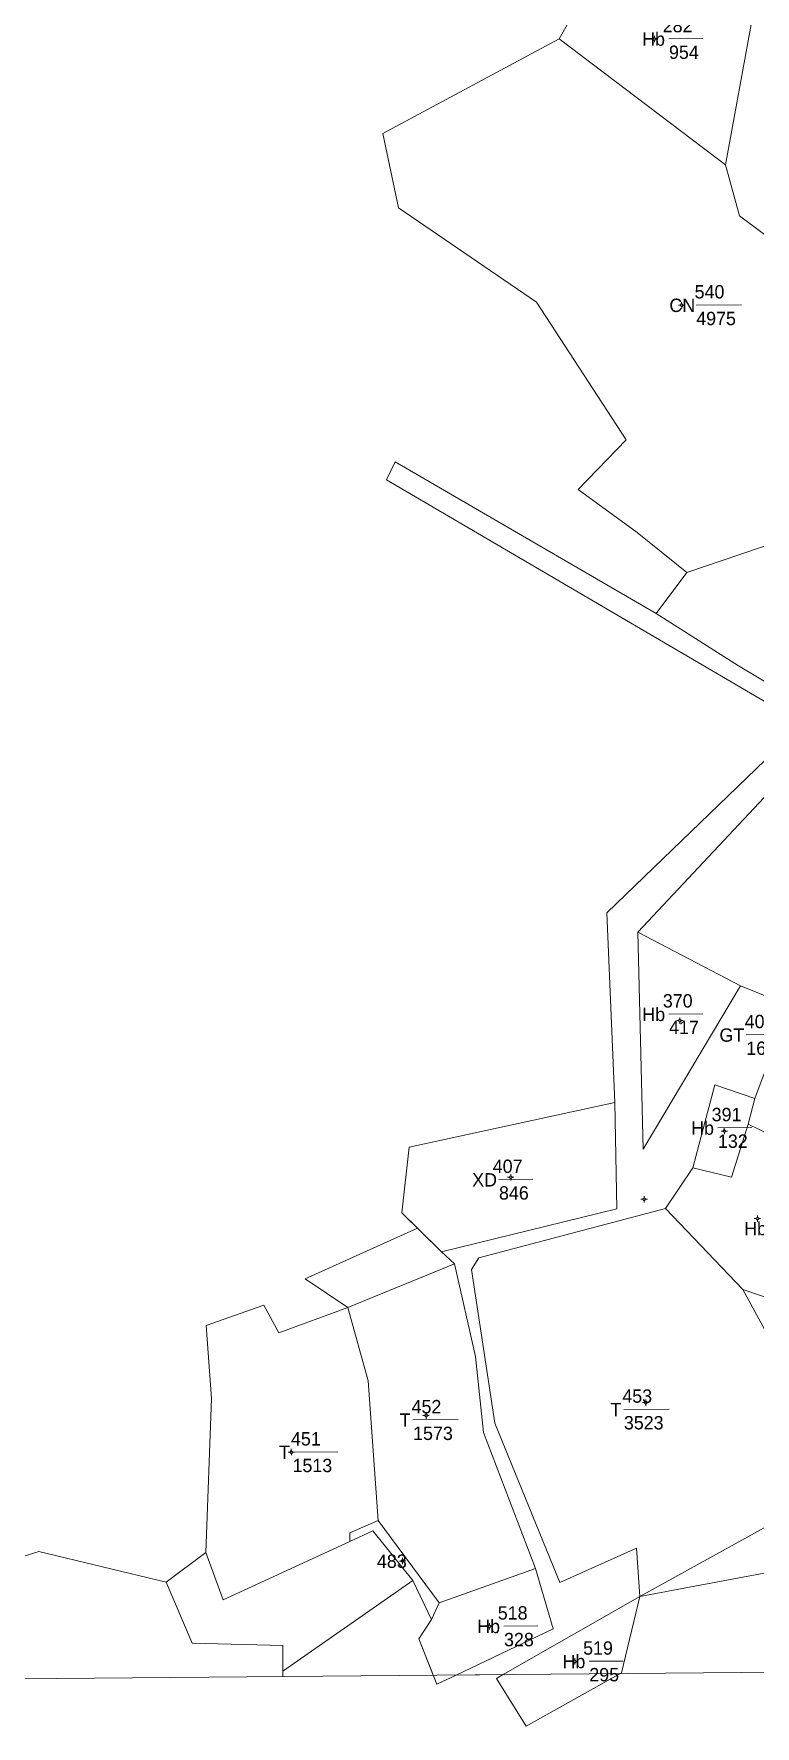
# Model space of a CAD drawing. Header units: metres. Extents: x 550490 to 551626, y 1839168 to 1840631.
# Drawn here: x 551199.2 to 551339.7, y 1839486.9 to 1839816.5 of the extents above; entities that cross this region are included whole.
import ezdxf
from ezdxf.enums import TextEntityAlignment as Align

# ---------------------------------------------------------------- set-up
doc = ezdxf.new("R2010")
doc.units = ezdxf.units.M
doc.header["$MEASUREMENT"] = 0
for name, color, linetype, lineweight in [('Level 10', 7, 'Continuous', 0), ('Level 11', 7, 'Continuous', 0), ('Level 13', 7, 'Continuous', 0), ('Level 22', 7, 'Continuous', 0)]:
    doc.layers.add(name, color=color, linetype=linetype, lineweight=lineweight)
doc.styles.add('Style-FmSimple', font='FmSimple.shx')

# ---------------------------------------------------------------- blocks, each defined once
blk = doc.blocks.new('CENTRD')
at = {"layer": 'Level 11', "linetype": 'Continuous', "lineweight": 0}
h = blk.add_hatch(color=1, dxfattribs=at)
edge = h.paths.add_edge_path()
edge.add_arc((0.2, 0.2), 1.5, 0, 360)
at = {"layer": 'Level 11', "color": 1, "linetype": 'Continuous', "lineweight": 0}
for p, q in [((0, 6.2), (-6.2, 0)), ((0, 12.4), (0, 6.2)), ((6.2, 0.2), (0, 6.2)), ((0.2, -6.2), (6.2, 0.2)), ((12.4, 0.2), (6.2, 0.2)), ((-6.2, 0), (-12.4, 0)), ((-6.2, 0), (0.2, -6.2)), ((0.2, -6.2), (0.2, -12.4))]:
    blk.add_line(p, q, dxfattribs=at)
blk = doc.blocks.new('N_THUA_258')
at = {"layer": 'Level 13', "color": 3, "linetype": 'Continuous', "lineweight": 0}
blk.add_line((356226.56, 1839715.44), (356233.19, 1839715.5), dxfattribs=at)
at = {"layer": 'Level 13', "color": 3, "linetype": 'Continuous', "lineweight": 0, "style": 'Style-FmSimple'}
for s, p in [('282', (356225.38, 1839718.02999)), ('Hb', (356221.37, 1839715.39999)), ('954', (356226.6, 1839712.83999))]:
    blk.add_text(s, height=2.59998, dxfattribs=at).set_placement(p, align=Align.MIDDLE_LEFT)
blk = doc.blocks.new('N_THUA_277')
at = {"layer": 'Level 13', "color": 3, "linetype": 'Continuous', "lineweight": 0}
blk.add_line((356231.86, 1839663.58), (356240.7, 1839663.66), dxfattribs=at)
at = {"layer": 'Level 13', "color": 3, "linetype": 'Continuous', "lineweight": 0, "style": 'Style-FmSimple'}
for s, p in [('540', (356231.59, 1839666.17999)), ('CN', (356226.68, 1839663.53999)), ('4975', (356231.9, 1839660.97999))]:
    blk.add_text(s, height=2.59998, dxfattribs=at).set_placement(p, align=Align.MIDDLE_LEFT)
blk = doc.blocks.new('N_THUA_384')
at = {"layer": 'Level 13', "color": 3, "linetype": 'Continuous', "lineweight": 0}
blk.add_line((356224.31, 1839489.64), (356233.15, 1839489.72), dxfattribs=at)
at = {"layer": 'Level 13', "color": 3, "linetype": 'Continuous', "lineweight": 0, "style": 'Style-FmSimple'}
for s, p in [('408', (356224.04, 1839492.23999)), ('GT', (356219.13, 1839489.59999)), ('1667', (356224.35, 1839487.03999))]:
    blk.add_text(s, height=2.59998, dxfattribs=at).set_placement(p, align=Align.MIDDLE_LEFT)
blk = doc.blocks.new('N_THUA_410')
at = {"layer": 'Level 13', "color": 3, "linetype": 'Continuous', "lineweight": 0}
blk.add_line((356231.5, 1839524.19), (356238.13, 1839524.25), dxfattribs=at)
at = {"layer": 'Level 13', "color": 3, "linetype": 'Continuous', "lineweight": 0, "style": 'Style-FmSimple'}
for s, p in [('370', (356230.32, 1839526.77999)), ('Hb', (356226.32, 1839524.13999)), ('417', (356231.54, 1839521.58999))]:
    blk.add_text(s, height=2.59998, dxfattribs=at).set_placement(p, align=Align.MIDDLE_LEFT)
blk = doc.blocks.new('N_THUA_427')
at = {"layer": 'Level 13', "color": 3, "linetype": 'Continuous', "lineweight": 0}
blk.add_line((356246.63, 1839485.65), (356253.26, 1839485.71), dxfattribs=at)
at = {"layer": 'Level 13', "color": 3, "linetype": 'Continuous', "lineweight": 0, "style": 'Style-FmSimple'}
for s, p in [('428', (356245.45, 1839488.23999)), ('Hb', (356241.45, 1839485.60999)), ('863', (356246.67, 1839483.04999))]:
    blk.add_text(s, height=2.59998, dxfattribs=at).set_placement(p, align=Align.MIDDLE_LEFT)
blk = doc.blocks.new('N_THUA_431')
at = {"layer": 'Level 13', "color": 3, "linetype": 'Continuous', "lineweight": 0}
blk.add_line((356240.16, 1839502.68), (356246.79, 1839502.73), dxfattribs=at)
at = {"layer": 'Level 13', "color": 3, "linetype": 'Continuous', "lineweight": 0, "style": 'Style-FmSimple'}
for s, p in [('391', (356238.98, 1839505.26999)), ('Hb', (356234.98, 1839502.62999)), ('132', (356240.2, 1839500.07999))]:
    blk.add_text(s, height=2.59998, dxfattribs=at).set_placement(p, align=Align.MIDDLE_LEFT)
blk = doc.blocks.new('N_THUA_438')
at = {"layer": 'Level 13', "color": 3, "linetype": 'Continuous', "lineweight": 0}
blk.add_line((356198.58, 1839493.67), (356205.21, 1839493.72), dxfattribs=at)
at = {"layer": 'Level 13', "color": 3, "linetype": 'Continuous', "lineweight": 0, "style": 'Style-FmSimple'}
for s, p in [('XD', (356193.4, 1839493.61999)), ('407', (356197.4, 1839496.25999)), ('846', (356198.62, 1839491.06999))]:
    blk.add_text(s, height=2.59998, dxfattribs=at).set_placement(p, align=Align.MIDDLE_LEFT)
blk = doc.blocks.new('N_THUA_459')
at = {"layer": 'Level 13', "color": 3, "linetype": 'Continuous', "lineweight": 0}
blk.add_line((356222.28, 1839449.75), (356231.12, 1839449.83), dxfattribs=at)
at = {"layer": 'Level 13', "color": 3, "linetype": 'Continuous', "lineweight": 0, "style": 'Style-FmSimple'}
for s, p in [('453', (356222.01, 1839452.34999)), ('T', (356219.69, 1839449.72999)), ('3523', (356222.31, 1839447.14999))]:
    blk.add_text(s, height=2.59998, dxfattribs=at).set_placement(p, align=Align.MIDDLE_LEFT)
blk = doc.blocks.new('N_THUA_463')
at = {"layer": 'Level 13', "color": 3, "linetype": 'Continuous', "lineweight": 0}
blk.add_line((356179.51, 1839447.26), (356188.34, 1839447.34), dxfattribs=at)
at = {"layer": 'Level 13', "color": 3, "linetype": 'Continuous', "lineweight": 0, "style": 'Style-FmSimple'}
for s, p in [('T', (356176.92, 1839447.23999)), ('452', (356179.24, 1839449.85999)), ('1573', (356179.54, 1839444.65999))]:
    blk.add_text(s, height=2.59998, dxfattribs=at).set_placement(p, align=Align.MIDDLE_LEFT)
blk = doc.blocks.new('N_THUA_478')
at = {"layer": 'Level 13', "color": 3, "linetype": 'Continuous', "lineweight": 0}
blk.add_line((356153.24, 1839440.15), (356162.07, 1839440.22), dxfattribs=at)
at = {"layer": 'Level 13', "color": 3, "linetype": 'Continuous', "lineweight": 0, "style": 'Style-FmSimple'}
for s, p in [('451', (356152.97, 1839442.73999)), ('T', (356150.65, 1839440.12999)), ('1513', (356153.27, 1839437.54999))]:
    blk.add_text(s, height=2.59998, dxfattribs=at).set_placement(p, align=Align.MIDDLE_LEFT)
blk = doc.blocks.new('N_THUA_546')
at = {"layer": 'Level 13', "color": 3, "linetype": 'Continuous', "lineweight": 0, "style": 'Style-FmSimple'}
blk.add_text('483', height=2.59998, dxfattribs=at).set_placement((356169.72, 1839418.89999), align=Align.MIDDLE_LEFT)
blk = doc.blocks.new('N_THUA_562')
at = {"layer": 'Level 13', "color": 3, "linetype": 'Continuous', "lineweight": 0}
blk.add_line((356194.43, 1839406.24), (356201.06, 1839406.29), dxfattribs=at)
at = {"layer": 'Level 13', "color": 3, "linetype": 'Continuous', "lineweight": 0, "style": 'Style-FmSimple'}
for s, p in [('518', (356193.25, 1839408.82999)), ('Hb', (356189.25, 1839406.18999)), ('328', (356194.47, 1839403.63999))]:
    blk.add_text(s, height=2.59998, dxfattribs=at).set_placement(p, align=Align.MIDDLE_LEFT)
blk = doc.blocks.new('N_THUA_572')
at = {"layer": 'Level 13', "color": 3, "linetype": 'Continuous', "lineweight": 0}
blk.add_line((356211.05, 1839399.4), (356217.68, 1839399.46), dxfattribs=at)
at = {"layer": 'Level 13', "color": 3, "linetype": 'Continuous', "lineweight": 0, "style": 'Style-FmSimple'}
for s, p in [('519', (356209.87, 1839401.98999)), ('Hb', (356205.86, 1839399.35999)), ('295', (356211.08, 1839396.79999))]:
    blk.add_text(s, height=2.59998, dxfattribs=at).set_placement(p, align=Align.MIDDLE_LEFT)

msp = doc.modelspace()

# ---------------------------------------------------------------- linework, layer by layer
at = {"layer": 'Level 10', "color": 2, "linetype": 'Continuous', "lineweight": 0, "flags": 128}
for points in [[(551301.49, 1839815.57), (551315.55, 1839840.11)], [(551326.4, 1839711.59), (551316.73, 1839719.41), (551305.21, 1839727.76), (551314.57, 1839737.49), (551297.12, 1839764.29), (551270.2, 1839782.65), (551267.18, 1839797.16), (551301.49, 1839815.57)], [(551320.38, 1839703.61), (551269.57, 1839733.17), (551267.87, 1839729.7), (551348.97, 1839682.16)], [(551320.38, 1839703.61), (551326.4, 1839711.59)], [(551397.16, 1839658.17), (551393.25, 1839659.54), (551336.47, 1839693.43), (551320.38, 1839703.61)], [(551348.97, 1839682.16), (551310.77, 1839645.32), (551312.33, 1839608.4)], [(551316.81, 1839641.55), (551353.22, 1839680.34)], [(551316.81, 1839641.55), (551336.82, 1839631.07)], [(551336.82, 1839631.07), (551317.85, 1839599.3), (551316.81, 1839641.55)], [(551336.82, 1839631.07), (551357.39, 1839622.76)], [(551347.13, 1839616.7), (551344.12, 1839614.06), (551341.45, 1839614.05), (551339.6, 1839609.17)], [(551327.58, 1839595.68), (551331.81, 1839611.8), (551339.6, 1839609.17)], [(551312.33, 1839608.4), (551272.29, 1839599.65), (551270.85, 1839586.9), (551273.92, 1839583.9)], [(551278.63, 1839579.29), (551312.72, 1839587.64), (551312.33, 1839608.4)], [(551338.35, 1839604.15), (551344.73, 1839601.01), (551354.22, 1839609.52)], [(551339.6, 1839609.17), (551338.35, 1839604.15)], [(551338.35, 1839604.15), (551335.05, 1839593.81), (551327.58, 1839595.68)], [(551327.58, 1839595.68), (551322.2, 1839587.71)], [(551322.2, 1839587.71), (551285.86, 1839578.12), (551284.45, 1839575.86), (551289.01, 1839545.92), (551301.62, 1839514.9), (551316.59, 1839521.57), (551317.21, 1839512.14)], [(551337.32, 1839571.96), (551322.2, 1839587.71)], [(551273.92, 1839583.9), (551278.63, 1839579.29)], [(551281.1, 1839576.94), (551285.24, 1839558.88), (551286.79, 1839544.08), (551296.91, 1839517.62)], [(551337.32, 1839571.96), (551346.23, 1839555.55)], [(551356.04, 1839565.6), (551337.32, 1839571.96)], [(551232.68, 1839520.7), (551233.82, 1839550.72), (551232.77, 1839564.91), (551244.02, 1839568.89), (551246.92, 1839563.52), (551260.35, 1839568.44)], [(551260.35, 1839568.44), (551264.29, 1839554.15), (551266.25, 1839526.93)], [(551317.21, 1839512.14), (551358.15, 1839534.73)], [(551266.25, 1839526.93), (551260.73, 1839524.57), (551260.72, 1839522.83)], [(551276.67, 1839507.69), (551272.99, 1839515.27), (551265.25, 1839524.92), (551260.72, 1839522.83)], [(551266.25, 1839526.93), (551278.16, 1839510.92)], [(551260.72, 1839522.83), (551236.1, 1839511.49), (551232.68, 1839520.7)], [(551176.09, 1839513.24), (551200.2, 1839520.93), (551224.97, 1839514.93)], [(551224.97, 1839514.93), (551232.68, 1839520.7)], [(551296.91, 1839517.62), (551278.16, 1839510.92)], [(551281.46, 1839496.85), (551300.36, 1839505.88), (551296.91, 1839517.62)], [(551290.61, 1839496.93), (551317.21, 1839512.14)], [(551317.21, 1839512.14), (551313.63, 1839497.28), (551295.12, 1839486.89)], [(551278.16, 1839510.92), (551276.67, 1839507.69)], [(551277.69, 1839495.04), (551274.17, 1839503.89), (551276.67, 1839507.69)], [(551281.46, 1839496.85), (551277.69, 1839495.04)], [(551290.61, 1839496.93), (551281.46, 1839496.85)], [(551289.33, 1839496.2), (551290.61, 1839496.93)]]:
    msp.add_lwpolyline(points, dxfattribs=at)
at = {"layer": 'Level 10', "color": 1, "linetype": 'Continuous', "lineweight": 0, "flags": 128}
for points in [[(551333.89, 1839791.05), (551339.04, 1839819.05)], [(551301.49, 1839815.57), (551333.89, 1839791.05)], [(551351.7, 1839770.18), (551346.1, 1839774.03), (551336.64, 1839781.08), (551333.89, 1839791.05)], [(551326.4, 1839711.59), (551361.99, 1839723.71)], [(551273.92, 1839583.9), (551252.06, 1839574.03), (551260.35, 1839568.44)], [(551281.1, 1839576.94), (551278.63, 1839579.29)]]:
    msp.add_lwpolyline(points, dxfattribs=at)
at = {"layer": 'Level 10', "color": 6, "linetype": 'Continuous', "lineweight": 0, "flags": 128}
msp.add_lwpolyline([(551289.33, 1839496.2), (551295.12, 1839486.89)], dxfattribs=at)
at = {"layer": 'Level 22', "color": 3, "linetype": 'Continuous', "lineweight": 0, "flags": 128}
for points in [[(551320.38, 1839703.61), (551326.4, 1839711.59), (551316.73, 1839719.41), (551305.21, 1839727.76), (551314.57, 1839737.49), (551297.12, 1839764.29), (551270.2, 1839782.65), (551267.18, 1839797.16), (551301.49, 1839815.57), (551315.55, 1839840.11)], [(551320.38, 1839703.61), (551336.47, 1839693.43), (551393.25, 1839659.54)], [(550751.43, 1839492.21), (551559.41, 1839499.28)]]:
    msp.add_lwpolyline(points, dxfattribs=at)
at = {"layer": 'Level 22', "color": 4, "linetype": 'Continuous', "lineweight": 0, "flags": 128}
for points in [[(551316.81, 1839641.55), (551353.22, 1839680.34)], [(551316.81, 1839641.55), (551336.82, 1839631.07)], [(551336.82, 1839631.07), (551317.85, 1839599.3), (551316.81, 1839641.55)], [(551312.33, 1839608.4), (551272.29, 1839599.65), (551270.85, 1839586.9), (551278.63, 1839579.29)], [(551312.33, 1839608.4), (551312.72, 1839587.64), (551278.63, 1839579.29)], [(551322.2, 1839587.71), (551285.86, 1839578.12), (551284.45, 1839575.86), (551289.01, 1839545.92), (551301.62, 1839514.9), (551316.59, 1839521.57), (551317.21, 1839512.14)], [(551337.32, 1839571.96), (551322.2, 1839587.71)], [(551260.35, 1839568.44), (551281.1, 1839576.94), (551285.24, 1839558.88), (551286.79, 1839544.08), (551296.91, 1839517.62)], [(551337.32, 1839571.96), (551346.23, 1839555.55)], [(551346.23, 1839555.55), (551352.99, 1839564.8), (551356.04, 1839565.6), (551337.32, 1839571.96)], [(551232.68, 1839520.7), (551233.82, 1839550.72), (551232.77, 1839564.91), (551244.02, 1839568.89), (551246.92, 1839563.52), (551260.35, 1839568.44)], [(551260.35, 1839568.44), (551264.29, 1839554.15), (551266.25, 1839526.93)], [(551266.25, 1839526.93), (551260.73, 1839524.57), (551260.72, 1839522.83)], [(551272.99, 1839515.27), (551265.25, 1839524.92), (551260.72, 1839522.83)], [(551266.25, 1839526.93), (551278.16, 1839510.92)], [(551260.72, 1839522.83), (551236.1, 1839511.49), (551232.68, 1839520.7)], [(551224.97, 1839514.93), (551232.68, 1839520.7)], [(551247.67, 1839497.58), (551247.7, 1839502.58), (551230.04, 1839503.06), (551224.97, 1839514.93)], [(551247.67, 1839497.58), (551272.99, 1839515.27)], [(551276.67, 1839507.69), (551272.99, 1839515.27)], [(551296.91, 1839517.62), (551278.16, 1839510.92)], [(551281.46, 1839496.85), (551300.36, 1839505.88), (551296.91, 1839517.62)], [(551290.61, 1839496.93), (551317.21, 1839512.14)], [(551317.21, 1839512.14), (551313.63, 1839497.28)], [(551278.16, 1839510.92), (551276.67, 1839507.69)], [(551276.98, 1839496.81), (551274.17, 1839503.89), (551276.67, 1839507.69)], [(551247.67, 1839496.55), (551247.67, 1839497.58)], [(551313.63, 1839497.28), (551313.36, 1839497.13)], [(551313.63, 1839497.28), (551313.6, 1839497.13)]]:
    msp.add_lwpolyline(points, dxfattribs=at)
at = {"layer": 'Level 22', "color": 6, "linetype": 'Continuous', "lineweight": 0, "flags": 128}
for points in [[(551336.82, 1839631.07), (551357.39, 1839622.76)], [(551327.58, 1839595.68), (551322.2, 1839587.71)], [(551317.21, 1839512.14), (551366.61, 1839521.4)]]:
    msp.add_lwpolyline(points, dxfattribs=at)
at = {"layer": 'Level 22', "color": 1, "linetype": 'Continuous', "lineweight": 0, "flags": 128}
for points in [[(551347.13, 1839616.7), (551344.12, 1839614.06), (551341.45, 1839614.05), (551339.6, 1839609.17)], [(551327.58, 1839595.68), (551331.81, 1839611.8), (551339.6, 1839609.17)], [(551338.35, 1839604.15), (551344.73, 1839601.01), (551354.22, 1839609.52)], [(551339.6, 1839609.17), (551338.35, 1839604.15)], [(551338.35, 1839604.15), (551335.05, 1839593.81), (551327.58, 1839595.68)]]:
    msp.add_lwpolyline(points, dxfattribs=at)

# ---------------------------------------------------------------- block references
at = {"layer": 'Level 11', "color": 1, "linetype": 'Continuous', "lineweight": 0, "xscale": 0.04999813735168662, "yscale": 0.04999813735168662, "zscale": 0.04999813735168662}
for p in [(551320.07, 1839815.54), (551325.37, 1839763.68), (551325.03, 1839624.33), (551333.68, 1839602.81), (551292.1, 1839593.81), (551318.07, 1839589.52), (551340.13, 1839585.75), (551275.61, 1839547.4), (551318.38, 1839549.91), (551249.35, 1839540.27), (551271.02, 1839519.06), (551287.94, 1839506.33), (551304.56, 1839499.5)]:
    msp.add_blockref('CENTRD', p, dxfattribs=at)
at = {"layer": 'Level 13', "color": 3, "linetype": 'Continuous', "lineweight": 0}
for name, p in [('N_THUA_258', (195096.31, 100.12)), ('N_THUA_277', (195096.31, 100.12)), ('N_THUA_410', (195091.39, 101.4)), ('N_THUA_384', (195113.61, 131.91)), ('N_THUA_431', (195092.24, 100.76)), ('N_THUA_438', (195091.18, 99.69)), ('N_THUA_427', (195096.09, 98.2)), ('N_THUA_459', (195091.81, 98.84)), ('N_THUA_463', (195093.53, 99.27)), ('N_THUA_478', (195096.31, 100.12)), ('N_THUA_546', (195096.31, 100.12)), ('N_THUA_562', (195096.31, 100.12)), ('N_THUA_572', (195096.31, 100.12))]:
    msp.add_blockref(name, p, dxfattribs=at)

doc.saveas('drawing.dxf')
